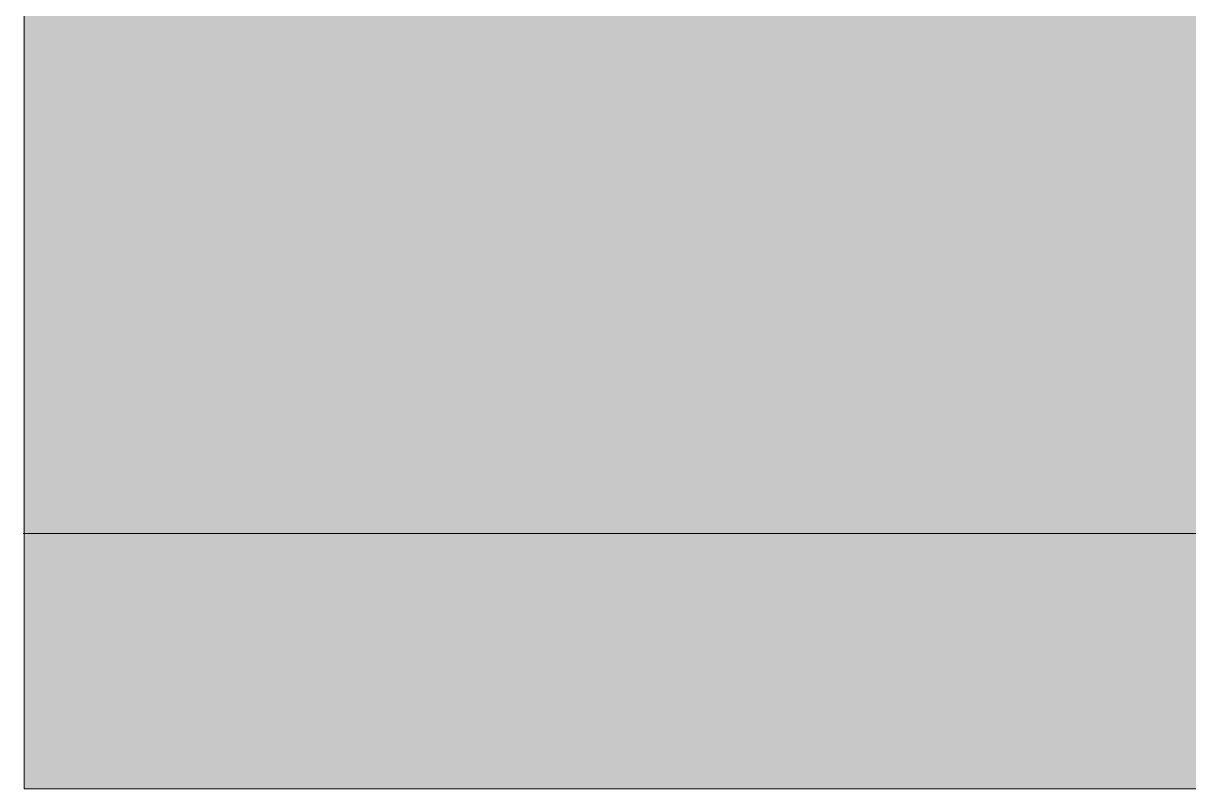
# Model space of a CAD drawing. Header units: millimetres. Extents: x 239748 to 326588, y -19262 to 5561.
# Drawn here: x 239748 to 258579, y -19262 to -6894 of the extents above; entities that cross this region are included whole.
import ezdxf

# ---------------------------------------------------------------- set-up
doc = ezdxf.new("R2010")
doc.units = ezdxf.units.MM
doc.header["$MEASUREMENT"] = 0
doc.layers.add('New_2D Drafting - General_Pen_No__1', color=7, linetype='Continuous', lineweight=13)
for name, color, linetype, lineweight, true_color in [('New_2D Drafting - General_Pen_No__61', 7, 'Continuous', 20, 0x6a6a6a), ('New_Site & Landscape - Terrain_Pen_No__180', 7, 'Continuous', 15, 0xd6cda7), ('New_Site & Landscape - Terrain_Pen_No__93', 7, 'Continuous', 13, 0xa2a233)]:
    doc.layers.add(name, color=color, linetype=linetype, lineweight=lineweight, true_color=true_color)

msp = doc.modelspace()

# ---------------------------------------------------------------- hatches: boundary and pattern name
at = {"layer": 'New_2D Drafting - General_Pen_No__61', "linetype": 'Continuous', "lineweight": 20, "true_color": 0x6a6a6a}
h = msp.add_hatch(dxfattribs=at)
h.set_pattern_fill('Dashed_0001', color=251, style=0, pattern_type=2)
h.set_pattern_definition([(45, (0, 0), (-183.84776, 183.84776), [195, -65]), (45, (7e-14, 183.85), (-183.84776, 183.84776), [195, -65])])
h.paths.add_polyline_path([(239750.0788, -623.3184), (239760.5803, -4753.4379), (239760.5803, -19262.3247), (278828.6527, -19262.3247), (278828.6169, -286.9357), (268610.0254, -272.2694), (266963.5283, -271.0107), (261898.0667, -277.5182), (250285.9898, -219.4916), (248306.7808, -203.641), (242648.744, -453.8141)])
at = {"layer": 'New_Site & Landscape - Terrain_Pen_No__180', "linetype": 'Continuous', "lineweight": 0, "true_color": 0x353329}
msp.add_hatch(color=250, dxfattribs=at).paths.add_polyline_path([(239747.5775, -15138.6962), (278833.3935, -15138.6962), (278833.3935, -288.2314), (266866.4444, -271.275), (264383.6735, -267.1142), (262140.4658, -282.5803), (258357.3867, -255.6815), (251840.7474, -227.8826), (248111.8541, -213.5708), (246133.7175, -287.173), (242881.8612, -438.6115), (239747.5775, -643.0118)])

# ---------------------------------------------------------------- linework, layer by layer
at = {"layer": 'New_2D Drafting - General_Pen_No__1', "color": 7, "linetype": 'Continuous', "lineweight": 13, "flags": 128}
msp.add_lwpolyline([(239750.0788, -623.3184), (239760.5803, -4753.4379), (239760.5803, -19262.3247), (278828.6527, -19262.3247), (278828.6169, -286.9357), (268610.0254, -272.2694), (266963.5283, -271.0107), (261898.0667, -277.5182), (250285.9898, -219.4916), (248306.7808, -203.641), (242648.744, -453.8141)], close=True, dxfattribs=at)
at = {"layer": 'New_Site & Landscape - Terrain_Pen_No__93', "color": 55, "linetype": 'Continuous', "lineweight": 13, "true_color": 0xa2a233}
msp.add_line((278833.3935, -15138.6962), (239747.5775, -15138.6962), dxfattribs=at)

doc.saveas('drawing.dxf')
